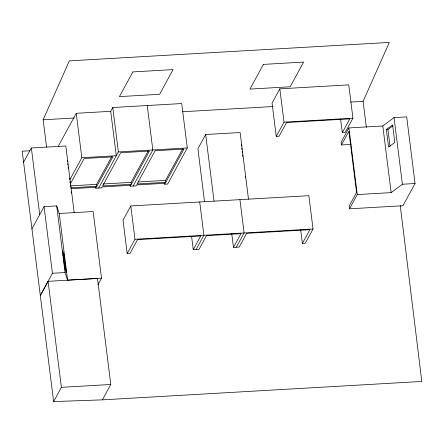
<?xml version="1.0" encoding="UTF-8"?>
<svg xmlns="http://www.w3.org/2000/svg" width="444" height="444" viewBox="0 0 444 444"><rect width="100%" height="100%" fill="white"/><g stroke="black" fill="none" stroke-linecap="round" stroke-linejoin="round"><path stroke-width="0.67" d="M46.559 147.053L43.135 119.791L69.358 60.867L389.321 42.419L363.098 101.349L366.344 127.245M23.582 162.227L31.352 147.98L65.817 145.993L74.181 212.632M70.085 179.259L81.824 157.725L116.289 155.739L110.711 111.316L76.246 113.303L58.636 145.599L58.808 146.97M31.946 228.865L44.067 206.638L56.704 205.905L59.246 213.492L67.61 280.125L101.504 278.172L93.14 211.538L59.019 213.503M70.413 183.755L84.177 158.514L112.898 156.854L96.842 186.302L70.857 187.801M110.489 111.727L112.787 107.515L181.718 103.541L187.296 147.969L167.61 184.066L164.741 184.232L164.569 182.861M96.842 186.302L96.598 184.36L111.672 156.715M164.741 184.232L165.257 183.283L136.536 184.937L136.019 185.886L130.275 186.219L130.791 185.27L102.07 186.924L101.554 187.873L95.81 188.206L96.326 187.257L71.023 188.711M98.679 188.04L118.359 151.942L112.787 107.515M40.31 295.504L52.431 273.271L44.067 206.638M40.321 295.582L48.091 281.335L97.491 278.488L110.795 384.482L102.414 399.855L53.624 401.581L22.2 151.204L29.748 150.771M131.307 184.316L149.439 151.071L120.718 152.725L102.586 185.975L131.307 184.316L131.063 182.373L148.202 150.938M133.145 186.053L152.825 149.955L147.253 105.528M130.78 205.944L123.016 220.196L127.195 253.513L130.07 253.346L137.551 239.621L200.738 235.975L193.257 249.706L199.001 249.373L206.482 235.647L240.953 233.661L233.466 247.386L239.211 247.058L246.698 233.328L309.884 229.687L302.397 243.412L305.272 243.251L313.037 228.999L308.858 195.682L130.78 205.944L134.965 239.266L127.195 253.513M97.941 284.704L101.504 278.172M165.773 182.329L183.905 149.084L155.184 150.738L137.052 183.988L165.773 182.329L165.529 180.386L182.673 148.951M53.624 401.581L61.394 387.329L48.091 281.335M248.496 199.162L240.132 132.523L205.666 134.51L197.896 148.762L204.534 201.659M279.825 88.844L272.055 103.097L276.24 136.413L279.11 136.247L286.596 122.516L349.783 118.875L342.302 132.606L345.171 132.44L352.941 118.187L348.756 84.871L279.825 88.844L284.01 122.161L276.24 136.413M196.126 249.539L203.896 235.292L199.717 201.97M236.336 247.225L244.106 232.972L239.927 199.656M341.486 144.955L348.912 131.341L356.576 192.424L349.156 206.038L349.5 208.819L402.924 205.739L415.046 183.505L406.682 116.872L394.044 117.599L382.8 125.974L348.906 127.928L341.136 142.18L341.486 144.955L351.154 144.4M349.5 208.819L357.27 194.566L348.906 127.928M386.358 129.531L392.579 124.897L394.783 142.452L388.561 147.086L386.358 129.531L387.928 129.593L393.112 125.73M357.27 194.566L391.164 192.613L402.408 184.238L415.046 183.505M62.893 255.145L64.053 254.978L66.256 272.527L64.846 268.337L62.643 250.782L64.053 254.978M43.135 119.791L74.215 118.004M182.645 111.749L273.116 106.532M350.632 102.065L363.098 101.349M284.01 122.161L352.941 118.187M118.359 151.942L187.296 147.969M70.613 185.858L96.598 184.36M103.025 183.988L131.063 182.373M138.178 181.962L165.529 180.386M134.965 239.266L313.037 228.999M52.431 273.271L65.068 272.544L67.61 280.125M61.394 387.329L110.795 384.482M102.414 399.855L421.8 381.446L400.249 205.533M394.044 117.599L402.408 184.238M387.928 129.593L390.048 146.47M382.8 125.974L391.164 192.613M340.576 118.887L342.302 132.606M300.677 229.692L302.397 243.412M241.314 144.744L241.486 146.115M241.747 148.174L241.919 149.545M242.174 151.604L242.346 152.98M242.607 155.039L242.779 156.41M245.277 176.312L245.449 177.689M231.746 233.666L233.466 247.386M205.666 134.51L214.03 201.149M191.619 236.674L193.257 249.706M130.103 184.848L130.275 186.219M95.638 186.835L95.81 188.206M76.246 113.303L81.824 157.725M67.26 160.273L67.433 161.644M67.693 163.703L67.865 165.074M68.121 167.133L68.298 168.509M69.503 178.116L69.675 179.487M69.93 181.546L70.102 182.917M70.363 184.976L70.535 186.352M71.223 191.841L71.395 193.212M56.704 205.905L65.068 272.544M31.352 147.98L39.716 214.619M132.878 71.922L119.414 96.62L159.624 94.3L173.088 69.603L132.878 71.922M263.414 64.397L249.95 89.094L290.16 86.774L303.624 62.077L263.414 64.397"/></g></svg>
